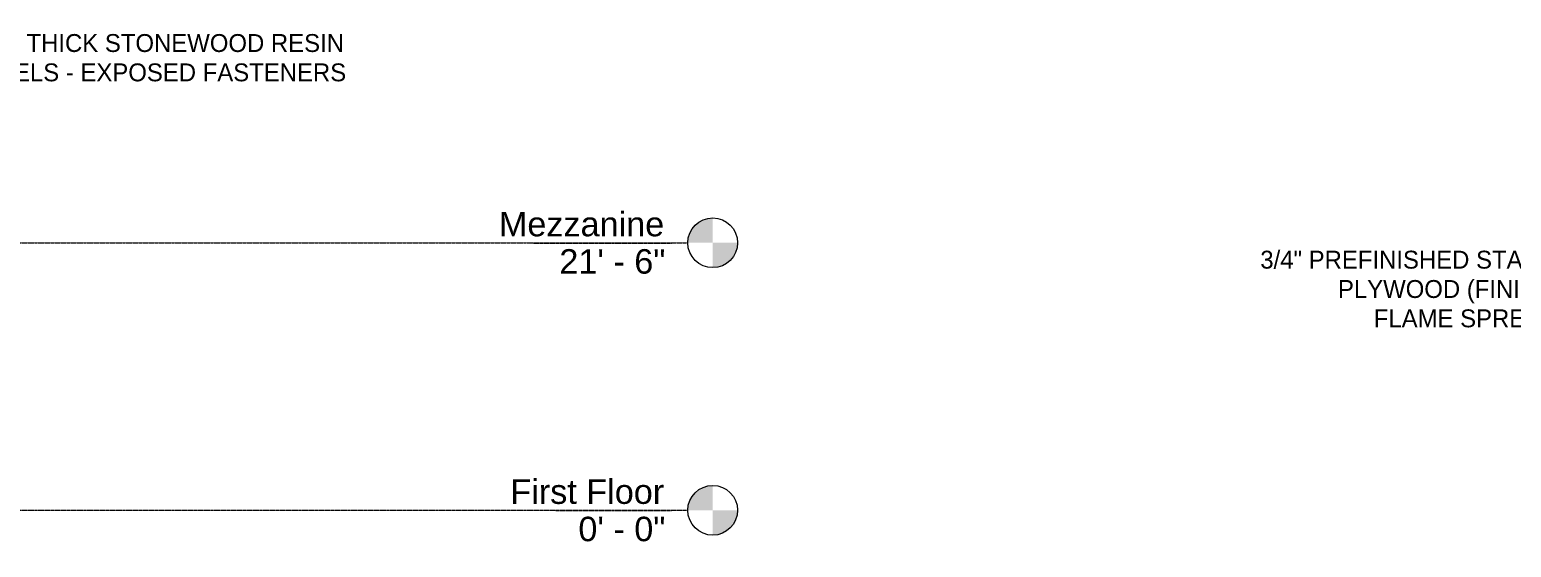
# Model space of a CAD drawing. Header units: inches. Extents: x 21380 to 98133, y -290 to 853.
# Drawn here: x 33447 to 34876, y -36 to 463 of the extents above; entities that cross this region are included whole.
import ezdxf

# ---------------------------------------------------------------- set-up
doc = ezdxf.new("R2010")
doc.units = ezdxf.units.IN
doc.header["$MEASUREMENT"] = 0
doc.linetypes.add('Grid Line 1_2_', pattern=[0.875, 0.5, -0.125, 0.125, -0.125])
doc.layers.add('A-ANNO-IDEN', color=131, linetype='Continuous', lineweight=9)
doc.layers.add('A-FLOR-LEVL', color=51, linetype='Continuous', lineweight=9)
doc.styles.add('Arial', font='arial.ttf', dxfattribs={"height": 23.60479})
doc.styles.add('Century Gothic', font='GOTHIC.TTF', dxfattribs={"height": 17.245342})

# ---------------------------------------------------------------- blocks, each defined once
blk = doc.blocks.new('Level - Level Head - Circle-15001-Building Section - North_South looking East _ Fitness Center')
at = {"layer": 'A-FLOR-LEVL'}
h = blk.add_hatch(color=256, dxfattribs=at)
edge = h.paths.add_edge_path(flags=0)
edge.add_line((23750.2, 0), (23726.2, 0))
edge.add_arc((23750.2, 0), 24, 90, 180, ccw=False)
edge.add_line((23750.2, 24), (23750.2, 0))
h = blk.add_hatch(color=256, dxfattribs=at)
edge = h.paths.add_edge_path(flags=0)
edge.add_line((23750.2, -24), (23750.2, 0))
edge.add_line((23750.2, 0), (23774.2, 0))
edge.add_arc((23750.2, 0), 24, 270, 360, ccw=False)
blk.add_circle((23750.2, 0), 24, dxfattribs=at)

msp = doc.modelspace()

# ---------------------------------------------------------------- block references
at = {"layer": 'A-FLOR-LEVL'}
for p in [(10355.5, 258), (10355.5, 0)]:
    msp.add_blockref('Level - Level Head - Circle-15001-Building Section - North_South looking East _ Fitness Center', p, dxfattribs=at)

# ---------------------------------------------------------------- texts
at = {"layer": 'A-ANNO-IDEN', "char_height": 17.245, "line_spacing_factor": 0.984117, "style": 'Century Gothic', "bg_fill": 3, "box_fill_scale": 1.25, "bg_fill_color": 0, "bg_fill_transparency": 0}
for s, insert, width, attachment_point in [('5/16" THICK STONEWOOD RESIN\\PPANELS - EXPOSED FASTENERS', (33384.4, 459.2), 427.248, 1), ('3/4" PREFINISHED STAINED/SEALED\\PPLYWOOD (FINISH: GRADE B,\\PFLAME SPREAD: CLASS B)', (35039.3, 250.3), 458.136, 3)]:
    msp.add_mtext(s, dxfattribs=dict(at, insert=insert, width=width, attachment_point=attachment_point))
at = {"layer": 'A-FLOR-LEVL', "attachment_point": 3, "line_spacing_factor": 0.938532, "style": 'Arial', "bg_fill": 3, "box_fill_scale": 1.25, "bg_fill_color": 0, "bg_fill_transparency": 0}
for s, insert, char_height, width in [('Mezzanine', (34058.9, 287.8), 23.6, 189.792), ('First Floor', (34058.9, 29.8), 23.605, 176.256)]:
    msp.add_mtext(s, dxfattribs=dict(at, insert=insert, char_height=char_height, width=width))

# ---------------------------------------------------------------- next in the draw order: texts
at = {"layer": 'A-FLOR-LEVL', "char_height": 23.6, "attachment_point": 3, "line_spacing_factor": 0.938532, "style": 'Arial', "bg_fill": 3, "box_fill_scale": 1.25, "bg_fill_color": 0, "bg_fill_transparency": 0}
for s, insert, width in [('21\' - 6"', (34060.1, 251.8), 121.824), ('0\' - 0"', (34060.1, -6.2), 99.936)]:
    msp.add_mtext(s, dxfattribs=dict(at, insert=insert, width=width))

# ---------------------------------------------------------------- next in the draw order: linework, layer by layer
at = {"layer": 'A-FLOR-LEVL', "linetype": 'Grid Line 1_2_'}
for p, q in [((30717.1, 258), (34081.6, 258)), ((30717.1, 0), (34081.6, 0))]:
    msp.add_line(p, q, dxfattribs=at)

doc.saveas('drawing.dxf')
